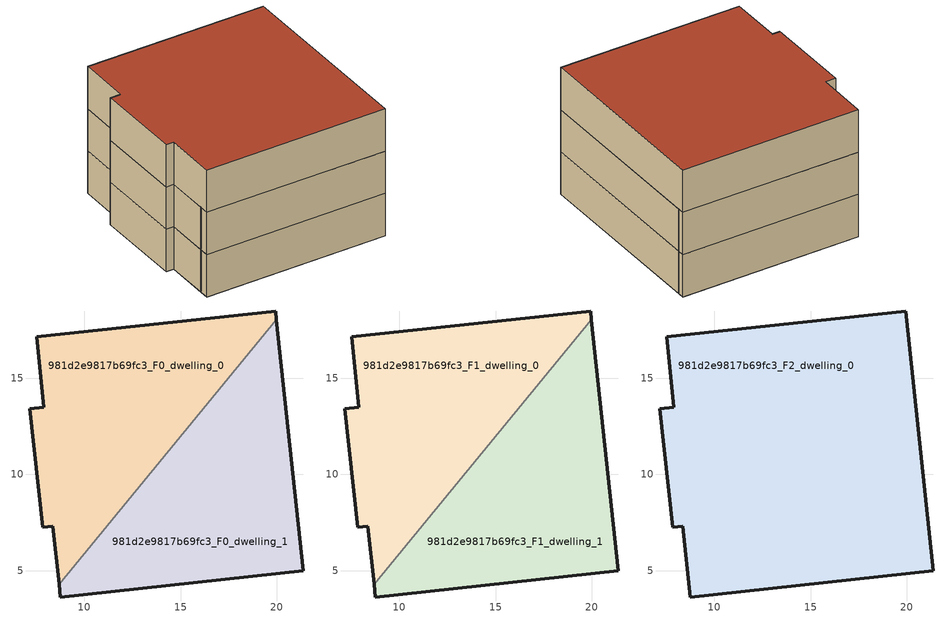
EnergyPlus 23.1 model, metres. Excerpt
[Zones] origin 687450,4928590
981d2e9817b69fc3_F0_dwelling_0
 floor ground (EU_floor_Construction): 8.7,4.3 19.97,18.04 19.93,18.48 7.53,17.15 7.89,13.49 7.17,13.42 7.84,7.25 8.37,7.31 z0
 wall outside (EU_wall_Construction): 8.7,4.3 8.37,7.31 7.84,7.25 7.17,13.42 7.89,13.49 7.53,17.15 19.93,18.48 19.97,18.04 z0:3
 wall to 981d2e9817b69fc3_F0_dwelling_1 (EU_wall_Construction): 19.97,18.04 8.7,4.3 z0:3
981d2e9817b69fc3_F0_dwelling_1
 floor ground (EU_floor_Construction): 21.37,4.99 19.97,18.04 8.7,4.3 8.77,3.64 z0
 wall outside (EU_wall_Construction): 19.97,18.04 21.37,4.99 8.77,3.64 8.7,4.3 z0:3
981d2e9817b69fc3_F1_dwelling_0
 floor to 981d2e9817b69fc3_F0_dwelling_0 (EU_floor_Construction): 8.7,4.3 19.97,18.04 19.93,18.48 7.53,17.15 7.89,13.49 7.17,13.42 7.84,7.25 8.37,7.31 z3
 wall outside (EU_wall_Construction): 8.7,4.3 8.37,7.31 7.84,7.25 7.17,13.42 7.89,13.49 7.53,17.15 19.93,18.48 19.97,18.04 z3:6
 wall to 981d2e9817b69fc3_F1_dwelling_1 (EU_wall_Construction): 19.97,18.04 8.7,4.3 z3:6
981d2e9817b69fc3_F1_dwelling_1
 floor to 981d2e9817b69fc3_F0_dwelling_1 (EU_floor_Construction): 21.37,4.99 19.97,18.04 8.7,4.3 8.77,3.64 z3
 wall outside (EU_wall_Construction): 19.97,18.04 21.37,4.99 8.77,3.64 8.7,4.3 z3:6
981d2e9817b69fc3_F2_dwelling_0
 floor to 981d2e9817b69fc3_F1_dwelling_0 (EU_floor_Construction): 8.7,4.3 19.97,18.04 19.93,18.48 7.53,17.15 7.89,13.49 7.17,13.42 7.84,7.25 8.37,7.31 z6
 floor to 981d2e9817b69fc3_F1_dwelling_1 (EU_floor_Construction): 21.37,4.99 19.97,18.04 8.7,4.3 8.77,3.64 z6
 wall outside (EU_wall_Construction): 8.37,7.31 7.84,7.25 7.17,13.42 7.89,13.49 7.53,17.15 19.93,18.48 21.37,4.99 8.77,3.64 8.37,7.31 z6:9
 roof outside (EU_roof_Construction): 19.93,18.48 21.37,4.99 8.77,3.64 8.37,7.31 7.84,7.25 7.17,13.42 7.89,13.49 7.53,17.15 z9
[Building]
EU S2 Campaign: North Axis=0; Terrain=City; Solar Distribution=FullExterior
[Site:Location]
Bologna: Latitude=44.5; Longitude=11.25; Time Zone=1; Elevation=37
[SizingPeriod:WeatherFileDays]
AnnualSizingPeriod: Begin Month=1; Begin Day of Month=1; End Month=12; End Day of Month=31; Day of Week for Start Day=Monday; Use Weather File Daylight Saving Period=No; Use Weather File Rain and Snow Indicators=No
[MATERIAL]
EU_InternalMass_Material: Roughness=MediumRough; Thickness=0.1; Conductivity=1; Density=1800; Specific Heat=900; Thermal Absorptance=0.9; Solar Absorptance=0.7; Visible Absorptance=0.7
[MATERIAL:NOMASS] Roughness=MediumRough; Thermal Absorptance=0.9; Solar Absorptance=0.7; Visible Absorptance=0.7
Name | Thermal Resistance
EU_wall_NoMass | 0.937881
EU_roof_NoMass | 0.548572
EU_floor_NoMass | 0.71348
[CONSTRUCTION]
EU_wall_Construction: EU_wall_NoMass
EU_roof_Construction: EU_roof_NoMass
EU_floor_Construction: EU_floor_NoMass
EU_InternalMass_Construction: EU_InternalMass_Material
[ZONE] Type=1; Multiplier=1; Ceiling Height=autocalculate; Floor Area=autocalculate; Part of Total Floor Area=Yes
Name | Volume
981d2e9817b69fc3_F0_dwelling_0 | 261.941
981d2e9817b69fc3_F1_dwelling_0 | 261.943
981d2e9817b69fc3_F2_dwelling_0 | 523.874
981d2e9817b69fc3_F0_dwelling_1; 981d2e9817b69fc3_F1_dwelling_1 | 261.931
[INTERNALMASS] Construction=EU_InternalMass_Construction
Name | Zone or ZoneList | Surface Area
981d2e9817b69fc3_F0_dwelling_0_EU_InternalMass | 981d2e9817b69fc3_F0_dwelling_0 | 87.3137
981d2e9817b69fc3_F0_dwelling_1_EU_InternalMass | 981d2e9817b69fc3_F0_dwelling_1 | 87.3107
981d2e9817b69fc3_F1_dwelling_0_EU_InternalMass | 981d2e9817b69fc3_F1_dwelling_0 | 87.3137
981d2e9817b69fc3_F1_dwelling_1_EU_InternalMass | 981d2e9817b69fc3_F1_dwelling_1 | 87.3107
981d2e9817b69fc3_F2_dwelling_0_EU_InternalMass | 981d2e9817b69fc3_F2_dwelling_0 | 174.628
[OTHEREQUIPMENT] Fuel Type=Electricity; Design Level Calculation Method=Watts/Area; Power per Zone Floor Area=1; Fraction Latent=0; Fraction Radiant=0; Fraction Lost=0; Carbon Dioxide Generation Rate=0; EndUse Subcategory=EU_Step8_InternalGains
Name | Zone or ZoneList or Space or SpaceList | Schedule
EU_Step8_InternalGain_981d2e9817b69fc3_F0_dwelling_0_f000 | 981d2e9817b69fc3_F0_dwelling_0 | EU_Step8_GainSchedule_981d2e9817b69fc3_F0_dwelling_0_f000
EU_Step8_InternalGain_981d2e9817b69fc3_F0_dwelling_1_f000 | 981d2e9817b69fc3_F0_dwelling_1 | EU_Step8_GainSchedule_981d2e9817b69fc3_F0_dwelling_1_f000
EU_Step8_InternalGain_981d2e9817b69fc3_F1_dwelling_0_f000 | 981d2e9817b69fc3_F1_dwelling_0 | EU_Step8_GainSchedule_981d2e9817b69fc3_F1_dwelling_0_f000
EU_Step8_InternalGain_981d2e9817b69fc3_F1_dwelling_1_f000 | 981d2e9817b69fc3_F1_dwelling_1 | EU_Step8_GainSchedule_981d2e9817b69fc3_F1_dwelling_1_f000
EU_Step8_InternalGain_981d2e9817b69fc3_F2_dwelling_0_f000 | 981d2e9817b69fc3_F2_dwelling_0 | EU_Step8_GainSchedule_981d2e9817b69fc3_F2_dwelling_0_f000
[ZONEVENTILATION:DESIGNFLOWRATE] Schedule=EU_AlwaysOn; Design Flow Rate Calculation Method=AirChanges/Hour; Air Changes per Hour=0.687892; Ventilation Type=Natural; Fan Pressure Rise=0; Fan Total Efficiency=1; Constant Term Coefficient=1; Temperature Term Coefficient=0; Velocity Term Coefficient=0; Velocity Squared Term Coefficient=0; Minimum Indoor Temperature=-100; Maximum Indoor Temperature=100; Delta Temperature=-100; Minimum Outdoor Temperature=-100; Maximum Outdoor Temperature=100; Maximum Wind Speed=40
Name | Zone or ZoneList or Space or SpaceList
EU_ConstantAir_981d2e9817b69fc3_F0_dwelling_0 | 981d2e9817b69fc3_F0_dwelling_0
EU_ConstantAir_981d2e9817b69fc3_F0_dwelling_1 | 981d2e9817b69fc3_F0_dwelling_1
EU_ConstantAir_981d2e9817b69fc3_F1_dwelling_0 | 981d2e9817b69fc3_F1_dwelling_0
EU_ConstantAir_981d2e9817b69fc3_F1_dwelling_1 | 981d2e9817b69fc3_F1_dwelling_1
EU_ConstantAir_981d2e9817b69fc3_F2_dwelling_0 | 981d2e9817b69fc3_F2_dwelling_0
[HVACTEMPLATE:THERMOSTAT] Constant Heating Setpoint=20; Constant Cooling Setpoint=50
EU_HeatOnly_981d2e9817b69fc3_F0_dwelling_0; EU_HeatOnly_981d2e9817b69fc3_F0_dwelling_1; EU_HeatOnly_981d2e9817b69fc3_F1_dwelling_0; EU_HeatOnly_981d2e9817b69fc3_F1_dwelling_1; EU_HeatOnly_981d2e9817b69fc3_F2_dwelling_0
[HVACTEMPLATE:ZONE:IDEALLOADSAIRSYSTEM] System Availability Schedule=EU_AlwaysOn; Maximum Heating Supply Air Temperature=50; Minimum Cooling Supply Air Temperature=13; Maximum Heating Supply Air Humidity Ratio=0.0156; Minimum Cooling Supply Air Humidity Ratio=0.0077; Heating Limit=NoLimit; Cooling Limit=NoLimit; Heating Availability Schedule=EU_AlwaysOn; Cooling Availability Schedule=EU_CoolingOff; Dehumidification Control Type=ConstantSensibleHeatRatio; Cooling Sensible Heat Ratio=0.7; Dehumidification Setpoint=60; Humidification Control Type=None; Humidification Setpoint=30; Outdoor Air Method=None; Outdoor Air Flow Rate per Person=0.00944; Outdoor Air Flow Rate per Zone Floor Area=0; Outdoor Air Flow Rate per Zone=0; Demand Controlled Ventilation Type=None; Outdoor Air Economizer Type=NoEconomizer; Heat Recovery Type=None; Sensible Heat Recovery Effectiveness=0.7; Latent Heat Recovery Effectiveness=0.65
Name | Template Thermostat
981d2e9817b69fc3_F0_dwelling_0 | EU_HeatOnly_981d2e9817b69fc3_F0_dwelling_0
981d2e9817b69fc3_F0_dwelling_1 | EU_HeatOnly_981d2e9817b69fc3_F0_dwelling_1
981d2e9817b69fc3_F1_dwelling_0 | EU_HeatOnly_981d2e9817b69fc3_F1_dwelling_0
981d2e9817b69fc3_F1_dwelling_1 | EU_HeatOnly_981d2e9817b69fc3_F1_dwelling_1
981d2e9817b69fc3_F2_dwelling_0 | EU_HeatOnly_981d2e9817b69fc3_F2_dwelling_0
[SIZING:ZONE] Zone Cooling Design Supply Air Temperature Input Method=SupplyAirTemperature; Zone Cooling Design Supply Air Temperature=13; Zone Heating Design Supply Air Temperature Input Method=SupplyAirTemperature; Zone Heating Design Supply Air Temperature=50; Zone Cooling Design Supply Air Humidity Ratio=0.008; Zone Heating Design Supply Air Humidity Ratio=0.008; Cooling Design Air Flow Method=DesignDay; Cooling Design Air Flow Rate=0; Cooling Minimum Air Flow per Zone Floor Area=0.000762; Cooling Minimum Air Flow=0; Cooling Minimum Air Flow Fraction=0.2; Heating Design Air Flow Method=DesignDay; Heating Design Air Flow Rate=0; Heating Maximum Air Flow per Zone Floor Area=0.002032; Heating Maximum Air Flow=0.141576; Heating Maximum Air Flow Fraction=0.3; Account for Dedicated Outdoor Air System=No; Dedicated Outdoor Air System Control Strategy=NeutralSupplyAir; Dedicated Outdoor Air Low Setpoint Temperature for Design=autosize; Dedicated Outdoor Air High Setpoint Temperature for Design=autosize; Zone Load Sizing Method=Sensible Load Only No Latent Load; Zone Latent Cooling Design Supply Air Humidity Ratio Input Method=HumidityRatioDifference; Zone Cooling Design Supply Air Humidity Ratio Difference=0.005; Zone Latent Heating Design Supply Air Humidity Ratio Input Method=HumidityRatioDifference; Zone Humidification Design Supply Air Humidity Ratio Difference=0.005
981d2e9817b69fc3_F0_dwelling_0; 981d2e9817b69fc3_F0_dwelling_1; 981d2e9817b69fc3_F1_dwelling_0; 981d2e9817b69fc3_F1_dwelling_1; 981d2e9817b69fc3_F2_dwelling_0
[SCHEDULE:CONSTANT]
Name | Hourly Value
EU_AlwaysOn | 1
EU_CoolingOff | 0
[SCHEDULE:FILE] Column Number=1; Rows to Skip at Top=0; Number of Hours of Data=8760; Column Separator=Comma; Interpolate to Timestep=No; Minutes per Item=60; Adjust Schedule for Daylight Savings=Yes
Name | File
EU_Step8_GainSchedule_981d2e9817b69fc3_F0_dwelling_0_f000 | ../../schedules/981d2e9817b69fc3/981d2e9817b69fc3_F0_dwelling_0_f000_gain.csv
EU_Step8_GainSchedule_981d2e9817b69fc3_F0_dwelling_1_f000 | ../../schedules/981d2e9817b69fc3/981d2e9817b69fc3_F0_dwelling_1_f000_gain.csv
EU_Step8_GainSchedule_981d2e9817b69fc3_F1_dwelling_0_f000 | ../../schedules/981d2e9817b69fc3/981d2e9817b69fc3_F1_dwelling_0_f000_gain.csv
EU_Step8_GainSchedule_981d2e9817b69fc3_F1_dwelling_1_f000 | ../../schedules/981d2e9817b69fc3/981d2e9817b69fc3_F1_dwelling_1_f000_gain.csv
EU_Step8_GainSchedule_981d2e9817b69fc3_F2_dwelling_0_f000 | ../../schedules/981d2e9817b69fc3/981d2e9817b69fc3_F2_dwelling_0_f000_gain.csv
